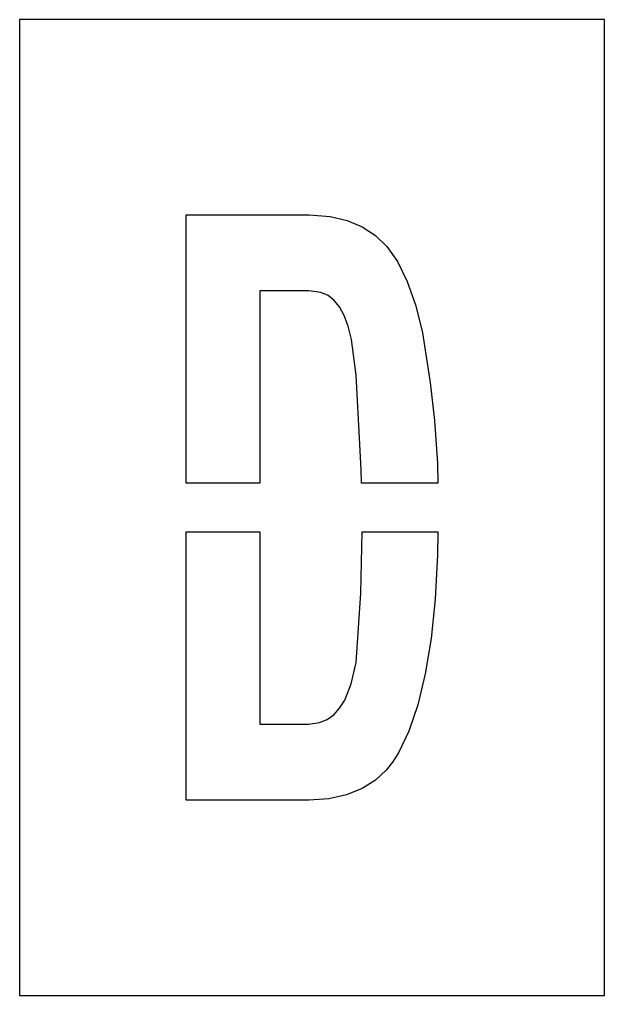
# Model space of a CAD drawing. Extents: x 0 to 6, y 0 to 10.
import ezdxf

# ---------------------------------------------------------------- set-up
doc = ezdxf.new("R2010")
doc.units = 0
doc.layers.add('CUT', color=7, linetype='Continuous')
doc.layers.add('OUTSIDE', color=1, linetype='Continuous')

msp = doc.modelspace()

# ---------------------------------------------------------------- linework, layer by layer
at = {"layer": 'CUT'}
for points in [[(3.4543, 6.3576), (3.4037, 6.7203), (3.37, 6.8576), (3.3301, 6.9684), (3.2834, 7.0555), (3.2287, 7.1226), (3.165, 7.1712), (3.0901, 7.203), (2.969, 7.2207), (2.465, 7.221), (2.4655, 5.251), (1.7079, 5.251), (1.7081, 8), (2.9716, 7.9999), (3.1873, 7.9822), (3.359, 7.9416), (3.5137, 7.8765), (3.6496, 7.7874), (3.7686, 7.6728), (3.8782, 7.5189), (3.9772, 7.3159), (4.065, 7.0657), (4.1327, 6.7912), (4.2116, 6.2824), (4.2561, 5.8926), (4.2865, 5.4496), (4.2911, 5.251), (3.507, 5.251), (3.5036, 5.3854)], [(4.0861, 2.9797), (3.994, 2.7091), (3.8858, 2.4854), (3.8253, 2.3905), (3.7609, 2.3076), (3.6521, 2.2049), (3.5148, 2.1202), (3.3532, 2.0566), (3.1727, 2.0163), (2.968, 2.0001), (1.7077, 2), (1.7079, 4.749), (2.4656, 4.749), (2.4661, 2.779), (2.9642, 2.7792), (3.0781, 2.7957), (3.1562, 2.8279), (3.2239, 2.8765), (3.2834, 2.9427), (3.3352, 3.0269), (3.4016, 3.1933), (3.4544, 3.411), (3.5, 4.1211), (3.5159, 4.749), (4.2923, 4.749), (4.2882, 4.5135), (4.2628, 4.0623), (4.2206, 3.6569), (4.1615, 3.2952)]]:
    msp.add_lwpolyline(points, close=True, dxfattribs=at)
at = {"layer": 'OUTSIDE'}
msp.add_lwpolyline([(0, 0), (6, 0), (6, 10), (0, 10)], close=True, dxfattribs=at)

doc.saveas('drawing.dxf')
